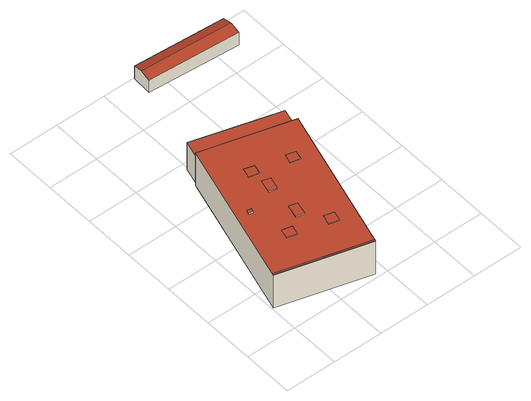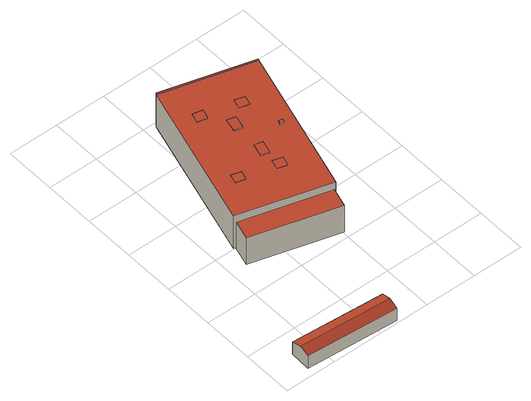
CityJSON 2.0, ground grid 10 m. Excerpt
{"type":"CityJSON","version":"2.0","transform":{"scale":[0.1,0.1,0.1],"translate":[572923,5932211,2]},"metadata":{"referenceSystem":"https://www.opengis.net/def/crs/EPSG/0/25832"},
"CityObjects":{
"building1":{"type":"Building","attributes":{"Grundfläche 2D":"557.185286","Grundhöhe NN":"2.994"},"children":["building1-1","building1-2","building1-3","building1-4","building1-5","building1-6","building1-7","building1-8"],"geometry":[{"type":"Solid","lod":"3","boundaries":[[[[0,1,2,3,4,5]],[[6,0,5,4,7,8]],[[1,0,6,9]],[[10,3,2,1,9,11]],[[4,3,10,7]],[[7,10,11,9,6,8]]]],"semantics":{"surfaces":[{"type":"RoofSurface"},{"type":"WallSurface"},{"type":"GroundSurface"}],"values":[[0,1,1,1,1,2]]}}]},
"building1-1":{"type":"BuildingInstallation","parents":["building1"],"geometry":[{"type":"MultiSurface","lod":"3","boundaries":[[[12,13,14,15]],[[15,14,16,17]],[[12,15,17,18]],[[13,12,18,19]],[[14,13,19,16]]],"semantics":{"surfaces":[{"type":"RoofSurface"},{"type":"WallSurface"}],"values":[0,1,1,1,1]}}]},
"building1-2":{"type":"BuildingInstallation","parents":["building1"],"geometry":[{"type":"MultiSurface","lod":"3","boundaries":[[[20,21,22,23]],[[24,25,23,22]],[[25,26,20,23]],[[21,20,26,27]],[[22,21,27,24]]],"semantics":{"surfaces":[{"type":"RoofSurface"},{"type":"WallSurface"}],"values":[0,1,1,1,1]}}]},
"building1-3":{"type":"BuildingInstallation","parents":["building1"],"geometry":[{"type":"MultiSurface","lod":"3","boundaries":[[[28,29,30,31]],[[5,0,29,28]],[[1,30,29,0]],[[1,2,31,30]],[[2,5,28,31]]],"semantics":{"surfaces":[{"type":"RoofSurface"},{"type":"WallSurface"}],"values":[0,1,1,1,1]}}]},
"building1-4":{"type":"BuildingInstallation","parents":["building1"],"geometry":[{"type":"MultiSurface","lod":"3","boundaries":[[[32,33,34,35]],[[35,34,36,37]],[[32,35,37,38]],[[33,32,38,39]],[[34,33,39,36]]],"semantics":{"surfaces":[{"type":"RoofSurface"},{"type":"WallSurface"}],"values":[0,1,1,1,1]}}]},
"building1-5":{"type":"BuildingInstallation","parents":["building1"],"geometry":[{"type":"MultiSurface","lod":"3","boundaries":[[[40,41,42,43]],[[43,42,44,45]],[[40,43,45,46]],[[41,40,46,47]],[[42,41,47,44]]],"semantics":{"surfaces":[{"type":"RoofSurface"},{"type":"WallSurface"}],"values":[0,1,1,1,1]}}]},
"building1-6":{"type":"BuildingInstallation","parents":["building1"],"geometry":[{"type":"MultiSurface","lod":"3","boundaries":[[[48,49,50,51]],[[51,50,52,53]],[[48,51,53,54]],[[49,48,54,55]],[[50,49,55,52]]],"semantics":{"surfaces":[{"type":"RoofSurface"},{"type":"WallSurface"}],"values":[0,1,1,1,1]}}]},
"building1-7":{"type":"BuildingInstallation","parents":["building1"],"geometry":[{"type":"MultiSurface","lod":"3","boundaries":[[[56,57,58,59]],[[60,61,59,58]],[[61,62,56,59]],[[57,56,62,63]],[[58,57,63,60]]],"semantics":{"surfaces":[{"type":"RoofSurface"},{"type":"WallSurface"}],"values":[0,1,1,1,1]}}]},
"building1-8":{"type":"BuildingInstallation","parents":["building1"],"geometry":[{"type":"MultiSurface","lod":"3","boundaries":[[[64,65,66,67]],[[68,69,67,66]],[[64,67,69,70]],[[70,71,65,64]],[[66,65,71,68]]],"semantics":{"surfaces":[{"type":"RoofSurface"},{"type":"WallSurface"}],"values":[0,1,1,1,1]}}]},
"building2":{"type":"Building","attributes":{"Grundfläche 2D":"70.328387","Grundhöhe NN":"2.781"},"geometry":[{"type":"Solid","lod":"3","boundaries":[[[[72,73,74,75]],[[76,77,75,74]],[[77,78,72,75]],[[78,79,73,72]],[[79,76,74,73]],[[79,78,77,76]]]],"semantics":{"surfaces":[{"type":"RoofSurface"},{"type":"WallSurface"},{"type":"GroundSurface"}],"values":[[0,1,1,1,1,2]]}}]},
"building3":{"type":"Building","attributes":{"Grundfläche 2D":"73.477229","Grundhöhe NN":"3.123"},"geometry":[{"type":"Solid","lod":"3","boundaries":[[[[80,81,82,83]],[[84,80,83,85]],[[85,83,82,86,87]],[[84,85,87,88]],[[81,80,84,88,89]],[[82,81,89,86]],[[87,86,89,88]]]],"semantics":{"surfaces":[{"type":"RoofSurface"},{"type":"WallSurface"},{"type":"GroundSurface"}],"values":[[0,0,1,1,1,1,2]]}}]}
},
"vertices":[
[2,56,87],[179,7,87],[180,10,87],[261,300,87],[84,349,87],[3,59,87],[2,56,10],[84,349,10],[3,59,10],[179,7,10],[261,300,10],[180,10,10],
[145,86,88],[165,81,88],[170,100,88],[151,105,88],[170,100,87],[151,105,87],[145,86,87],[165,81,87],
[73,107,88],[92,101,88],[97,120,88],[78,125,88],[97,120,87],[78,125,87],[73,107,87],[92,101,87],
[3,59,88],[2,56,88],[179,7,88],[180,10,88],
[68,185,90],[70,192,90],[62,194,90],[60,187,90],[62,194,87],[60,187,87],[68,185,87],[70,192,87],
[117,204,89],[133,200,89],[140,225,89],[124,230,89],[140,225,87],[124,230,87],[117,204,87],[133,200,87],
[114,251,88],[133,246,88],[138,264,88],[119,270,88],[138,264,87],[119,270,87],[114,251,87],[133,246,87],
[114,133,89],[131,129,89],[137,154,89],[121,158,89],[137,154,87],[121,158,87],[114,133,87],[131,129,87],
[187,232,88],[206,227,88],[210,245,88],[192,250,88],[210,245,87],[192,250,87],[187,232,87],[206,227,87],
[98,387,71],[87,348,71],[257,301,71],[267,339,71],[257,301,8],[267,339,8],[98,387,8],[87,348,8],
[343,565,46],[344,585,40],[163,597,40],[161,577,46],[342,544,40],[160,557,40],[163,597,11],[160,557,11],[342,544,11],[344,585,11]
]}
